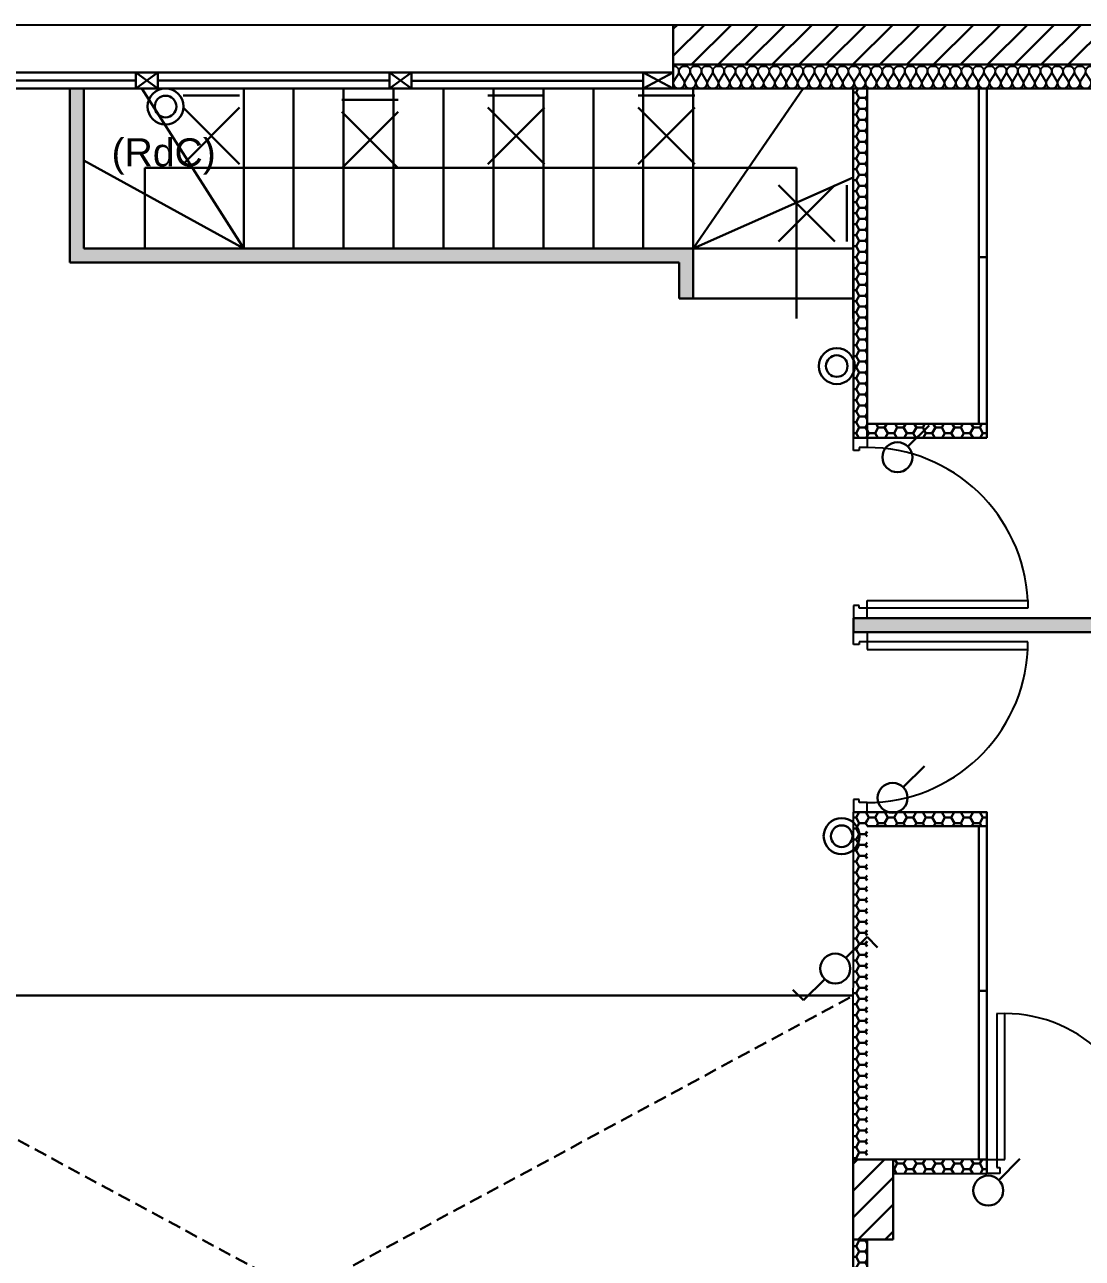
# Model space of a CAD drawing. Header units: millimetres. Extents: x -9 to 1789, y -327 to 830.
# Drawn here: x 520 to 1050, y 203 to 820 of the extents above; entities that cross this region are included whole.
import ezdxf

# ---------------------------------------------------------------- set-up
doc = ezdxf.new("R2010")
doc.units = ezdxf.units.MM
doc.linetypes.add('INTERROMPU2', pattern=[9.525, 6.35, -3.175])
for name, color, linetype in [('Cloisons', 8, 'Continuous'), ('Elec', 1, 'Continuous'), ('ElecVert', 3, 'Continuous'), ('Escalier', 9, 'Continuous'), ('Isolation', 9, 'Continuous'), ('MenuisInt', 9, 'Continuous')]:
    doc.layers.add(name, color=color, linetype=linetype)
for name, color, linetype, lineweight in [('ElecBleu', 5, 'Continuous', 15), ('ElecCyan', 4, 'Continuous', 15), ('ElecRose', 6, 'Continuous', 15), ('MenuisExt', 9, 'Continuous', 18)]:
    doc.layers.add(name, color=color, linetype=linetype, lineweight=lineweight)
doc.styles.get("Standard").update_dxf_attribs({"font": 'Arial.ttf'})

# ---------------------------------------------------------------- blocks, each defined once
blk = doc.blocks.new('*U70')
at = {"flags": 128}
for points in [[(0, 1, -0.505863), (0.239, 0.676), (0.009, 0.318, 1.322645), (0.491, 0.318), (0.261, 0.676, -0.505863), (0.5, 1)], [(0.5, 1, -0.505863), (0.739, 0.676), (0.509, 0.318, 1.322645), (0.991, 0.318), (0.761, 0.676, -0.505863), (1, 1)], [(1, 1, -0.505863), (1.239, 0.676), (1.009, 0.318, 1.322645), (1.491, 0.318), (1.261, 0.676, -0.505863), (1.5, 1)], [(1.5, 1, -0.505863), (1.739, 0.676), (1.509, 0.318, 1.322645), (1.991, 0.318), (1.761, 0.676, -0.505863), (2, 1)], [(2, 1, -0.505863), (2.239, 0.676), (2.009, 0.318, 1.322645), (2.491, 0.318), (2.261, 0.676, -0.505863), (2.5, 1)], [(2.5, 1, -0.505863), (2.739, 0.676), (2.509, 0.318, 1.322645), (2.991, 0.318), (2.761, 0.676, -0.505863), (3, 1)], [(3, 1, -0.505863), (3.239, 0.676), (3.009, 0.318, 1.322645), (3.491, 0.318), (3.261, 0.676, -0.505863), (3.5, 1)], [(3.5, 1, -0.505863), (3.739, 0.676), (3.509, 0.318, 1.322645), (3.991, 0.318), (3.761, 0.676, -0.505863), (4, 1)], [(4, 1, -0.505863), (4.239, 0.676), (4.009, 0.318, 1.322645), (4.491, 0.318), (4.261, 0.676, -0.505863), (4.5, 1)], [(4.5, 1, -0.505863), (4.739, 0.676), (4.509, 0.318, 1.322645), (4.991, 0.318), (4.761, 0.676, -0.505863), (5, 1)], [(5, 1, -0.505863), (5.239, 0.676), (5.009, 0.318, 1.322645), (5.491, 0.318), (5.261, 0.676, -0.505863), (5.5, 1)], [(5.5, 1, -0.505863), (5.739, 0.676), (5.509, 0.318, 1.322645), (5.991, 0.318), (5.761, 0.676, -0.505863), (6, 1)], [(6, 1, -0.505863), (6.239, 0.676), (6.009, 0.318, 1.322645), (6.491, 0.318), (6.261, 0.676, -0.505863), (6.5, 1)], [(6.5, 1, -0.505863), (6.739, 0.676), (6.509, 0.318, 1.322645), (6.991, 0.318), (6.761, 0.676, -0.505863), (7, 1)], [(7, 1, -0.505863), (7.239, 0.676), (7.009, 0.318, 1.322645), (7.491, 0.318), (7.261, 0.676, -0.505863), (7.5, 1)], [(7.5, 1, -0.505863), (7.739, 0.676), (7.509, 0.318, 1.322645), (7.991, 0.318), (7.761, 0.676, -0.505863), (8, 1)], [(8, 1, -0.505863), (8.239, 0.676), (8.009, 0.318, 1.322645), (8.491, 0.318), (8.261, 0.676, -0.505863), (8.5, 1)], [(8.5, 1, -0.505863), (8.739, 0.676), (8.509, 0.318, 1.322645), (8.991, 0.318), (8.761, 0.676, -0.505863), (9, 1)], [(9, 1, -0.505863), (9.239, 0.676), (9.009, 0.318, 1.322645), (9.491, 0.318), (9.261, 0.676, -0.505863), (9.5, 1)], [(9.5, 1, -0.505863), (9.739, 0.676), (9.509, 0.318, 1.322645), (9.991, 0.318), (9.761, 0.676, -0.505863), (10, 1)], [(10, 1, -0.505863), (10.239, 0.676), (10.009, 0.318, 1.322645), (10.491, 0.318), (10.261, 0.676, -0.505863), (10.5, 1)], [(10.5, 1, -0.505863), (10.739, 0.676), (10.509, 0.318, 1.322645), (10.991, 0.318), (10.761, 0.676, -0.505863), (11, 1)], [(11, 1, -0.505863), (11.239, 0.676), (11.009, 0.318, 1.322645), (11.491, 0.318), (11.261, 0.676, -0.505863), (11.5, 1)], [(11.5, 1, -0.505863), (11.739, 0.676), (11.509, 0.318, 1.322645), (11.991, 0.318), (11.761, 0.676, -0.505863), (12, 1)], [(12, 1, -0.505863), (12.239, 0.676), (12.009, 0.318, 1.322645), (12.491, 0.318), (12.261, 0.676, -0.505863), (12.5, 1)], [(12.5, 1, -0.505863), (12.739, 0.676), (12.509, 0.318, 1.322645), (12.991, 0.318), (12.761, 0.676, -0.505863), (13, 1)], [(13, 1, -0.505863), (13.239, 0.676), (13.009, 0.318, 1.322645), (13.491, 0.318), (13.261, 0.676, -0.505863), (13.5, 1)], [(13.5, 1, -0.505863), (13.739, 0.676), (13.509, 0.318, 1.322645), (13.991, 0.318), (13.761, 0.676, -0.505863), (14, 1)], [(14, 1, -0.505863), (14.239, 0.676), (14.009, 0.318, 1.322645), (14.491, 0.318), (14.261, 0.676, -0.505863), (14.5, 1)], [(14.5, 1, -0.505863), (14.739, 0.676), (14.509, 0.318, 1.322645), (14.991, 0.318), (14.761, 0.676, -0.505863), (15, 1)], [(15, 1, -0.505863), (15.239, 0.676), (15.009, 0.318, 1.322645), (15.491, 0.318), (15.261, 0.676, -0.505863), (15.5, 1)], [(15.5, 1, -0.505863), (15.739, 0.676), (15.509, 0.318, 1.322645), (15.991, 0.318), (15.761, 0.676, -0.505863), (16, 1)], [(16, 1, -0.505863), (16.239, 0.676), (16.009, 0.318, 1.322645), (16.491, 0.318), (16.261, 0.676, -0.505863), (16.5, 1)], [(16.5, 1, -0.505863), (16.739, 0.676), (16.509, 0.318, 1.322645), (16.991, 0.318), (16.761, 0.676, -0.505863), (17, 1)], [(17, 1, -0.505863), (17.239, 0.676), (17.009, 0.318, 1.322645), (17.491, 0.318), (17.261, 0.676, -0.505863), (17.5, 1)], [(17.5, 1, -0.505863), (17.739, 0.676), (17.509, 0.318, 1.322645), (17.991, 0.318), (17.761, 0.676, -0.505863), (18, 1)], [(18, 1, -0.505863), (18.239, 0.676), (18.009, 0.318, 1.322645), (18.491, 0.318), (18.261, 0.676, -0.505863), (18.5, 1)], [(18.5, 1, -0.505863), (18.739, 0.676), (18.509, 0.318, 1.322645), (18.991, 0.318), (18.761, 0.676, -0.505863), (19, 1)], [(19, 1, -0.505863), (19.239, 0.676), (19.009, 0.318, 1.322645), (19.491, 0.318), (19.261, 0.676, -0.505863), (19.5, 1)], [(19.5, 1, -0.505863), (19.739, 0.676), (19.509, 0.318, 1.322645), (19.991, 0.318), (19.761, 0.676, -0.505863), (20, 1)], [(20, 1, -0.505863), (20.239, 0.676), (20.009, 0.318, 1.322645), (20.491, 0.318), (20.261, 0.676, -0.505863), (20.5, 1)], [(20.5, 1, -0.505863), (20.739, 0.676), (20.509, 0.318, 1.322645), (20.991, 0.318), (20.761, 0.676, -0.505863), (21, 1)], [(21, 1, -0.505863), (21.239, 0.676), (21.009, 0.318, 1.322645), (21.491, 0.318), (21.261, 0.676, -0.505863), (21.5, 1)], [(21.5, 1, -0.505863), (21.739, 0.676), (21.509, 0.318, 1.322645), (21.991, 0.318), (21.761, 0.676, -0.505863), (22, 1)], [(22, 1, -0.505863), (22.239, 0.676), (22.009, 0.318, 1.322645), (22.491, 0.318), (22.261, 0.676, -0.505863), (22.5, 1)], [(22.5, 1, -0.505863), (22.739, 0.676), (22.509, 0.318, 1.322645), (22.991, 0.318), (22.761, 0.676, -0.505863), (23, 1)], [(23, 1, -0.505863), (23.239, 0.676), (23.009, 0.318, 1.322645), (23.491, 0.318), (23.261, 0.676, -0.505863), (23.5, 1)], [(23.5, 1, -0.505863), (23.739, 0.676), (23.509, 0.318, 1.322645), (23.991, 0.318), (23.761, 0.676, -0.505863), (24, 1)], [(24, 1, -0.505863), (24.239, 0.676), (24.009, 0.318, 1.322645), (24.491, 0.318), (24.261, 0.676, -0.505863), (24.5, 1)], [(24.5, 1, -0.505863), (24.739, 0.676), (24.509, 0.318, 1.322645), (24.991, 0.318), (24.761, 0.676, -0.505863), (25, 1)], [(25, 1, -0.505863), (25.239, 0.676), (25.009, 0.318, 1.322645), (25.491, 0.318), (25.261, 0.676, -0.505863), (25.5, 1)], [(25.5, 1, -0.505863), (25.739, 0.676), (25.509, 0.318, 1.322645), (25.991, 0.318), (25.761, 0.676, -0.505863), (26, 1)], [(26, 1, -0.505863), (26.239, 0.676), (26.009, 0.318, 1.322645), (26.491, 0.318), (26.261, 0.676, -0.505863), (26.5, 1)], [(26.5, 1, -0.505863), (26.739, 0.676), (26.509, 0.318, 1.322645), (26.991, 0.318), (26.761, 0.676, -0.505863), (27, 1)], [(27, 1, -0.505863), (27.239, 0.676), (27.009, 0.318, 1.322645), (27.491, 0.318), (27.261, 0.676, -0.505863), (27.5, 1)], [(27.5, 1, -0.505863), (27.739, 0.676), (27.509, 0.318, 1.322645), (27.991, 0.318), (27.761, 0.676, -0.505863), (28, 1)], [(28, 1, -0.505863), (28.239, 0.676), (28.009, 0.318, 1.322645), (28.491, 0.318), (28.261, 0.676, -0.505863), (28.5, 1)], [(28.5, 1, -0.505863), (28.739, 0.676), (28.509, 0.318, 1.322645), (28.991, 0.318), (28.761, 0.676, -0.505863), (29, 1)], [(29, 1, -0.505863), (29.239, 0.676), (29.009, 0.318, 1.322645), (29.491, 0.318), (29.261, 0.676, -0.505863), (29.5, 1)], [(29.5, 1, -0.505863), (29.739, 0.676), (29.509, 0.318, 1.322645), (29.991, 0.318), (29.761, 0.676, -0.505863), (30, 1)], [(30, 1, -0.505863), (30.239, 0.676), (30.009, 0.318, 1.322645), (30.491, 0.318), (30.261, 0.676, -0.505863), (30.5, 1)]]:
    blk.add_lwpolyline(points, format="xyb", dxfattribs=at)

msp = doc.modelspace()

# ---------------------------------------------------------------- hatches: boundary and pattern name
at = {"lineweight": 30, "transparency": 33554687}
h = msp.add_hatch(dxfattribs=at)
h.set_pattern_fill('ANSI31', color=256, scale=3)
h.paths.add_polyline_path([(445.13, 800.31), (445.13, 820.31), (291.13, 820.31), (1.13, 820.31), (1.13, 710.31), (21.13, 710.31), (21.13, 800.31)])
h.paths.add_polyline_path([(21.13, 640.31), (1.13, 640.31), (1.13, 449.31), (21.13, 449.31)])
h.paths.add_polyline_path([(101.13, 220.31), (101.13, 240.31), (21.13, 240.31), (21.13, 319.31), (1.13, 319.31), (1.13, 309.31), (1.13, 220.31)])
h.paths.add_polyline_path([(351.13, 220.31), (351.13, 0.31), (445.13, 0.31), (445.13, 20.31), (371.13, 20.31), (371.13, 220.31), (371.13, 240.31), (251.13, 240.31), (251.13, 220.31)])
h.paths.add_polyline_path([(1191.13, 800.31), (1191.13, 820.31), (1181.13, 820.31), (1091.13, 820.31), (1071.13, 820.31), (845.13, 820.31), (845.13, 800.31)])
h.paths.add_polyline_path([(1471.13, 800.31), (1471.13, 240.31), (1391.13, 240.31), (1391.13, 220.31), (1401.13, 220.31), (1491.13, 220.31), (1491.13, 820.31), (1341.13, 820.31), (1341.13, 800.31)])
h.paths.add_polyline_path([(1241.13, 220.31), (1241.13, 240.31), (1121.13, 240.31), (1121.13, 20.31), (845.13, 20.31), (845.13, 0.31), (1141.13, 0.31), (1141.13, 220.31)])
h = msp.add_hatch(dxfattribs=at)
h.set_pattern_fill('ANSI31', color=256, scale=3)
h.set_pattern_definition([(45, (0, 2), (-6.73519, 6.73519), [])])
h.paths.add_polyline_path([(935.13, 212.31), (942.13, 212.31), (955.13, 212.31), (955.13, 252.31), (942.13, 252.31), (935.13, 252.31)])
at = {"layer": 'Cloisons', "lineweight": 30, "transparency": 33554687}
h = msp.add_hatch(dxfattribs=at)
h.set_pattern_fill('HONEY', color=256)
h.set_pattern_definition([(0, (0, 2), (4.7625, 2.7496306), [3.175, -6.35]), (120, (0, 2), (-4.7625, 2.7496307), [3.175, -6.35]), (60, (0, 2), (1e-08, 5.499261), [-6.35, 3.175])])
h.paths.add_polyline_path([(550.13, 788.31), (543.13, 788.31), (543.13, 701.31), (848.13, 701.31), (848.13, 683.31), (855.13, 683.31), (855.13, 708.31), (830.13, 708.31), (550.13, 708.31)])
h = msp.add_hatch(dxfattribs=at)
h.set_pattern_fill('HONEY', color=256)
h.paths.add_polyline_path([(942.13, 788.31), (935.13, 788.31), (935.34, 613.52), (942.13, 613.52)])
h = msp.add_hatch(dxfattribs=at)
h.set_pattern_fill('HONEY', color=256)
h.paths.add_polyline_path([(942.13, 620.52), (942.13, 613.52), (1002.13, 613.52), (1002.13, 620.52)])
h = msp.add_hatch(dxfattribs=at)
h.set_pattern_fill('HONEY', color=256)
h.paths.add_polyline_path([(1459.13, 523.31), (935.34, 523.31), (935.34, 516.31), (942.13, 516.31), (1459.13, 516.31)])
h = msp.add_hatch(dxfattribs=at)
h.set_pattern_fill('HONEY', color=256)
h.paths.add_polyline_path([(942.13, 426.1), (935.34, 426.1), (935.14, 252.31), (942.13, 252.31)])
h = msp.add_hatch(dxfattribs=at)
h.set_pattern_fill('HONEY', color=256)
h.paths.add_polyline_path([(1002.13, 419.1), (1002.13, 426.1), (942.13, 426.1), (942.13, 419.1)])
h = msp.add_hatch(dxfattribs=at)
h.set_pattern_fill('HONEY', color=256)
h.paths.add_polyline_path([(1002.13, 252.31), (998.13, 252.31), (955.13, 252.31), (955.13, 245.31), (1002.13, 245.31)])
h = msp.add_hatch(dxfattribs=at)
h.set_pattern_fill('HONEY', color=256)
h.paths.add_polyline_path([(942.13, 212.31), (935.13, 212.31), (935.13, 36.31), (942.13, 36.31)])

# ---------------------------------------------------------------- linework, layer by layer
msp.add_line((291.13, 820.31), (1091.13, 820.31))
at = {"lineweight": 30}
for p, q in [((845.13, 820.31), (845.13, 800.31)), ((845.13, 800.31), (1191.13, 800.31)), ((935.13, 673.31), (935.13, 788.31)), ((935.13, 252.31), (935.13, 212.31)), ((955.13, 212.31), (955.13, 252.31)), ((935.13, 212.31), (955.13, 212.31))]:
    msp.add_line(p, q, dxfattribs=at)
at = {"color": 9, "linetype": 'INTERROMPU2', "lineweight": 30}
for p, q in [((383.13, 36.31), (935.13, 334.31)), ((383.13, 334.31), (935.13, 36.31))]:
    msp.add_line(p, q, dxfattribs=at)
at = {"layer": 'Cloisons', "lineweight": 30}
for p, q in [((545.13, 788.31), (538.13, 788.31)), ((543.13, 788.31), (543.13, 701.31)), ((935.34, 613.52), (935.13, 788.31)), ((935.13, 788.31), (942.13, 788.31)), ((942.13, 788.31), (942.13, 613.52)), ((543.13, 701.31), (848.13, 701.31)), ((848.13, 701.31), (848.13, 683.31)), ((848.13, 683.31), (855.13, 683.31)), ((1002.13, 620.52), (942.13, 620.52)), ((1002.13, 613.52), (1002.13, 620.52)), ((935.34, 613.52), (942.13, 613.52)), ((942.13, 613.52), (1002.13, 613.52)), ((935.34, 523.31), (1459.13, 523.31)), ((935.34, 523.31), (935.34, 516.31)), ((1459.13, 516.31), (935.34, 516.31)), ((935.34, 426.1), (942.13, 426.1)), ((935.13, 252.31), (942.13, 252.31)), ((955.13, 252.31), (942.13, 252.31)), ((955.13, 247.31), (955.13, 250.31)), ((1002.13, 245.31), (1002.13, 252.31)), ((935.13, 212.31), (935.13, 36.31)), ((942.13, 212.31), (935.13, 212.31)), ((942.13, 36.31), (942.13, 212.31))]:
    msp.add_line(p, q, dxfattribs=at)
at = {"layer": 'Cloisons'}
for p, q in [((935.13, 250.31), (935.34, 426.1)), ((1002.13, 252.31), (942.13, 252.31)), ((955.13, 245.31), (1002.13, 245.31))]:
    msp.add_line(p, q, dxfattribs=at)
at = {"layer": 'Cloisons', "color": 9, "lineweight": 30}
msp.add_line((383.13, 334.31), (935.13, 334.31), dxfattribs=at)
at = {"layer": 'Cloisons', "lineweight": 30}
msp.add_lwpolyline([(942.13, 426.1), (1002.13, 426.1), (1002.13, 419.1), (942.13, 419.1)], dxfattribs=at)
at = {"layer": 'Elec', "lineweight": 30}
for p, q in [((628.07, 784.78), (599.79, 784.78)), ((780.66, 784.78), (752.38, 784.78)), ((855.91, 784.78), (827.63, 784.78)), ((628.07, 778.78), (599.79, 750.5)), ((599.79, 778.78), (628.07, 750.5)), ((707.5, 782.69), (679.22, 782.69)), ((780.66, 778.78), (752.38, 750.5)), ((752.38, 778.78), (780.66, 750.5)), ((855.91, 778.78), (827.63, 750.5)), ((827.63, 778.78), (855.91, 750.5)), ((707.5, 776.69), (679.22, 748.41)), ((679.22, 776.69), (707.5, 748.41)), ((926.07, 711.7), (897.79, 739.99)), ((926.07, 739.99), (897.79, 711.7)), ((932.07, 711.7), (932.07, 739.99)), ((960.24, 438.6), (970.84, 449.21))]:
    msp.add_line(p, q, dxfattribs=at)
msp.add_circle((954.93, 433.3), 7.5, dxfattribs=at)
at = {"layer": 'ElecBleu', "lineweight": 30}
msp.add_line((1008.06, 242.01), (1018.67, 252.62), dxfattribs=at)
msp.add_circle((1002.76, 236.71), 7.5, dxfattribs=at)
at = {"layer": 'ElecCyan', "lineweight": 30}
for centre, radius in [((591.02, 779.32), 9), ((591.02, 779.32), 5.4), ((926.95, 649.41), 9), ((926.95, 649.41), 5.4), ((929.4, 414.09), 9), ((929.4, 414.09), 5.4)]:
    msp.add_circle(centre, radius, dxfattribs=at)
at = {"layer": 'ElecRose', "lineweight": 30}
for p, q in [((931.52, 353.16), (942.12, 363.76)), ((947.43, 358.46), (942.12, 363.76)), ((910.3, 331.95), (920.91, 342.55)), ((910.3, 331.95), (905, 337.25))]:
    msp.add_line(p, q, dxfattribs=at)
msp.add_circle((926.21, 347.85), 7.5, dxfattribs=at)
at = {"layer": 'ElecVert', "lineweight": 30}
msp.add_line((962.6, 609.09), (973.21, 619.7), dxfattribs=at)
msp.add_circle((957.3, 603.79), 7.5, dxfattribs=at)
at = {"layer": 'Escalier', "lineweight": 30}
for p, q in [((550.13, 788.31), (550.13, 708.31)), ((550.13, 788.31), (935.13, 788.31)), ((579.13, 788.31), (630.13, 708.31)), ((630.13, 708.31), (630.13, 788.31)), ((655.13, 788.31), (655.13, 708.31)), ((680.13, 708.31), (680.13, 788.31)), ((705.13, 788.31), (705.13, 708.31)), ((730.13, 708.31), (730.13, 788.31)), ((755.13, 788.31), (755.13, 708.31)), ((780.13, 708.31), (780.13, 788.31)), ((805.13, 788.31), (805.13, 708.31)), ((830.13, 708.31), (830.13, 788.31)), ((855.13, 708.31), (855.13, 788.31)), ((910.13, 788.31), (855.13, 708.31)), ((935.13, 683.31), (935.13, 788.31)), ((550.13, 752.31), (630.13, 708.31)), ((580.58, 708.31), (580.58, 748.57)), ((580.58, 748.57), (906.84, 748.57)), ((906.84, 748.57), (906.84, 673.31)), ((935.13, 743.86), (855.13, 708.31)), ((550.13, 708.31), (855.13, 708.31)), ((855.13, 708.31), (855.13, 683.31)), ((855.13, 708.31), (935.13, 708.31)), ((855.13, 683.31), (935.13, 683.31))]:
    msp.add_line(p, q, dxfattribs=at)
at = {"layer": 'Isolation', "lineweight": 30}
for p, q in [((845.13, 800.31), (845.13, 788.31)), ((845.13, 788.31), (1191.13, 788.31))]:
    msp.add_line(p, q, dxfattribs=at)
at = {"layer": 'MenuisExt', "lineweight": 30}
for p, q in [((460.13, 796.31), (576.13, 796.31)), ((460.13, 792.31), (576.13, 792.31)), ((576.13, 796.31), (576.13, 788.31)), ((576.13, 796.31), (587.13, 796.31)), ((576.13, 788.31), (587.13, 796.31)), ((576.13, 796.31), (587.13, 788.31)), ((587.13, 796.31), (587.13, 788.31)), ((587.13, 796.31), (703.13, 796.31)), ((587.13, 792.31), (703.13, 792.31)), ((703.13, 796.31), (703.13, 788.31)), ((703.13, 796.31), (714.13, 796.31)), ((703.13, 788.31), (714.13, 796.31)), ((703.13, 796.31), (714.13, 788.31)), ((714.13, 796.31), (714.13, 788.31)), ((714.13, 796.31), (830.13, 796.31)), ((714.13, 792.19), (830.13, 792.19)), ((830.13, 796.31), (830.13, 788.31)), ((830.13, 796.31), (845.13, 796.31)), ((830.13, 788.31), (845.13, 796.31)), ((830.13, 796.31), (845.13, 788.31)), ((845.13, 796.31), (845.13, 788.31)), ((576.13, 788.31), (460.13, 788.31)), ((587.13, 788.31), (576.13, 788.31)), ((703.13, 788.31), (587.13, 788.31)), ((714.13, 788.31), (703.13, 788.31)), ((830.13, 788.31), (714.13, 788.31)), ((845.13, 788.31), (830.13, 788.31))]:
    msp.add_line(p, q, dxfattribs=at)
at = {"layer": 'MenuisInt', "lineweight": 30}
for p, q in [((1002.13, 788.31), (998.13, 788.31)), ((998.13, 788.31), (998.13, 620.52)), ((1002.13, 620.52), (1002.13, 788.31)), ((1002.13, 703.92), (998.13, 703.92)), ((998.13, 620.52), (1002.13, 620.52)), ((998.13, 252.31), (998.13, 419.1)), ((998.13, 419.1), (1002.13, 419.1)), ((1002.13, 419.1), (1002.13, 252.31)), ((1002.13, 336.71), (998.13, 336.71)), ((1002.13, 252.31), (998.13, 252.31))]:
    msp.add_line(p, q, dxfattribs=at)
at = {"layer": 'MenuisInt'}
for p, q in [((935.34, 613.52), (942.13, 613.52)), ((935.34, 607.21), (935.34, 613.52)), ((942.13, 613.52), (942.13, 608.67)), ((938.25, 607.21), (935.34, 607.21)), ((942.13, 608.67), (938.25, 608.67)), ((938.25, 608.67), (938.25, 607.21)), ((942.13, 528.16), (942.13, 532.04)), ((942.13, 532.04), (1022.64, 532.04)), ((1022.64, 532.04), (1022.64, 528.16)), ((935.34, 529.61), (935.34, 523.31)), ((938.25, 529.61), (935.34, 529.61)), ((938.25, 528.16), (938.25, 529.61)), ((942.13, 528.16), (938.25, 528.16)), ((942.13, 523.31), (942.13, 528.16)), ((1022.64, 528.16), (942.13, 528.16)), ((935.34, 523.31), (942.13, 523.31)), ((935.34, 510), (935.34, 516.31)), ((935.34, 516.31), (942.13, 516.31)), ((942.13, 516.31), (942.13, 511.46)), ((938.25, 510), (935.34, 510)), ((942.13, 511.46), (938.25, 511.46)), ((938.25, 511.46), (938.25, 510)), ((942.13, 511.46), (942.13, 507.58)), ((1022.64, 511.46), (942.13, 511.46)), ((942.13, 507.58), (1022.64, 507.58)), ((1022.64, 507.58), (1022.64, 511.46)), ((938.25, 432.4), (935.34, 432.4)), ((935.34, 432.4), (935.34, 426.1)), ((938.25, 430.95), (938.25, 432.4)), ((935.34, 426.1), (942.13, 426.1)), ((942.13, 430.95), (938.25, 430.95)), ((942.13, 426.1), (942.13, 430.95)), ((1011.13, 325.2), (1007.13, 325.31)), ((1007.13, 325.31), (1007.13, 252.31)), ((1011.13, 252.31), (1011.13, 325.2)), ((1002.13, 245.31), (1002.13, 252.31)), ((1002.13, 252.31), (1007.13, 252.31)), ((1007.13, 252.31), (1007.13, 248.31)), ((1007.13, 252.31), (1011.13, 252.31)), ((1007.13, 248.31), (1008.63, 248.31)), ((1008.63, 248.31), (1008.63, 245.31)), ((1008.63, 245.31), (1002.13, 245.31))]:
    msp.add_line(p, q, dxfattribs=at)
for centre, radius, start, end in [((942.13, 528.16), 80.51, 2.76231, 90), ((942.13, 511.46), 80.51, 270, 357.23769), ((1011.13, 256.2), 69.11, 356.77292, 90)]:
    msp.add_arc(centre, radius, start, end, dxfattribs=at)

# ---------------------------------------------------------------- block references
at = {"layer": 'Isolation', "lineweight": 30, "xscale": 11.30975603551797, "yscale": 11.30975603551797, "zscale": 11.30975603551797}
msp.add_blockref('*U70', (845.13, 788.31), dxfattribs=at)

# ---------------------------------------------------------------- texts
at = {"layer": 'ElecCyan', "lineweight": 30, "insert": (564, 763.4), "char_height": 14, "attachment_point": 1}
msp.add_mtext_dynamic_manual_height_columns('(RdC)', width=141.9827, gutter_width=12.5, heights=[0], dxfattribs=at)

doc.saveas('drawing.dxf')
